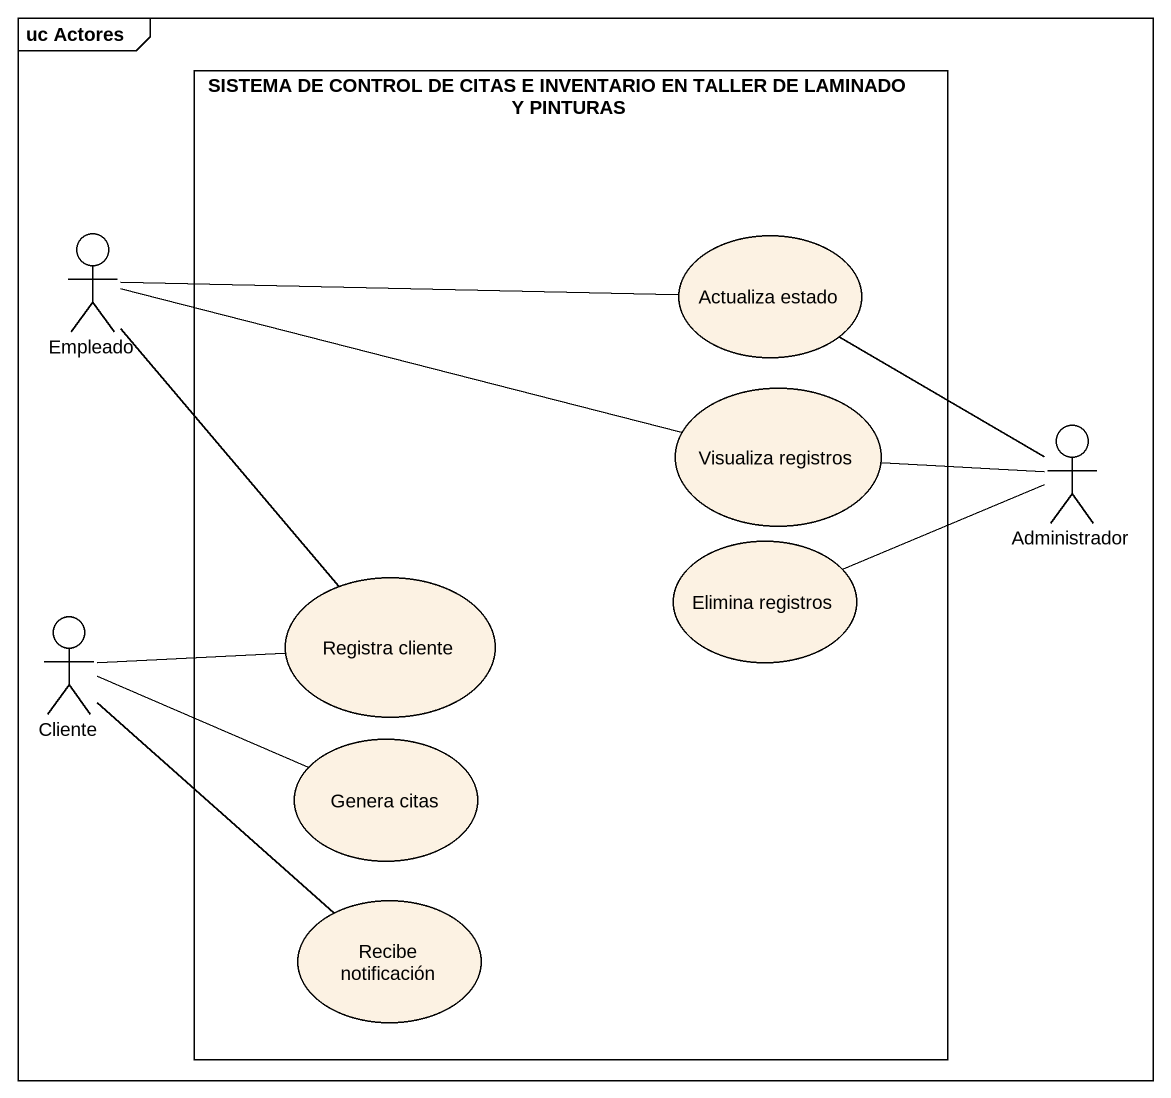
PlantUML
@startuml
mainframe uc Actores
rectangle "SISTEMA DE CONTROL DE CITAS E INVENTARIO EN TALLER DE LAMINADO Y PINTURAS" as SISTEMA_DE_CONTROL_DE_CITAS {
  usecase "Actualiza estado" as Actualiza_estado
  usecase "Visualiza registros" as Visualiza_registros
  usecase "Registra cliente" as Registra_cliente
  usecase "Elimina registros" as Elimina_registros
  usecase "Genera citas" as Genera_citas
  usecase "Recibe notificación" as Recibe_notificación
}
actor Empleado
actor Administrador
actor Cliente
Empleado -right- Actualiza_estado
Empleado -right- Visualiza_registros
Empleado -- Registra_cliente
Administrador -up- Actualiza_estado
Administrador -left- Visualiza_registros
Administrador -left- Elimina_registros
Cliente -right- Registra_cliente
Cliente -right- Genera_citas
Cliente -- Recibe_notificación
@enduml
